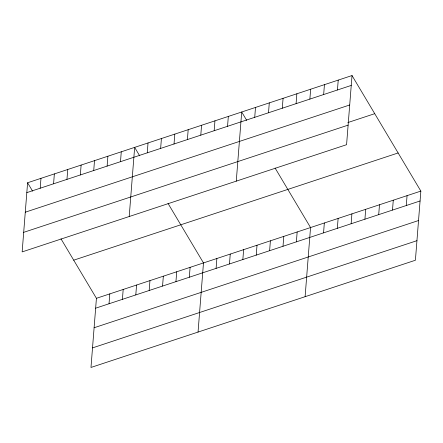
<?xml version="1.0" encoding="UTF-8"?>
<svg xmlns="http://www.w3.org/2000/svg" width="443" height="443" viewBox="0 0 443 443"><rect width="100%" height="100%" fill="white"/><g stroke="black" fill="none" stroke-linecap="round" stroke-linejoin="round"><path stroke-width="0.66" d="M27.593 182.76L22.15 251.906L346.576 144.695L352.019 75.548L27.593 182.76L32.605 191.171M40.197 188.22L40.972 178.341M53.581 183.795L54.356 173.916M66.959 179.371L67.74 169.492M80.344 174.952L81.124 165.073M93.728 170.527L94.503 160.648M60.973 238.799L96.424 298.305L90.981 367.452L415.407 260.24L420.85 191.094L352.019 75.548M107.112 166.103L107.887 156.224M109.028 303.765L109.809 293.886M120.49 161.684L121.271 151.805M122.412 299.341L123.187 289.462M129.212 216.527L134.65 147.381L139.661 155.792M135.796 294.916L136.571 285.037M147.259 152.835L148.034 142.962M149.175 290.497L149.956 280.618M160.637 148.416L161.418 138.537M162.559 286.073L163.34 276.194M174.021 143.992L174.802 134.113M175.943 281.648L176.718 271.769M187.406 139.573L188.181 129.694M189.327 277.229L190.102 267.351M200.79 135.148L201.565 125.269M198.043 332.073L203.487 262.926L168.035 203.42M214.168 130.724L214.949 120.845M216.09 268.38L216.865 258.502M227.552 126.305L228.328 116.426M229.474 263.962L230.249 254.083M236.269 181.148L241.712 112.001L246.723 120.413M242.853 259.537L243.633 249.658M254.725 117.323L255.5 107.444M256.237 255.113L257.018 245.234M268.513 112.766L269.289 102.887M269.621 250.694L270.396 240.815M282.302 108.208L283.077 98.329M283.005 246.269L283.78 236.39M296.085 103.656L296.865 93.778M296.384 241.845L297.164 231.966M309.873 99.099L310.654 89.22M305.105 296.688L310.543 227.547L275.097 168.041M323.661 94.542L324.442 84.663M323.556 232.868L324.331 222.99M337.45 89.984L338.23 80.105M337.344 228.311L338.12 218.432M351.133 223.754L351.908 213.875M364.921 219.196L365.696 209.317M378.71 214.639L379.485 204.766M392.498 210.087L393.273 200.208M406.286 205.53L407.062 195.651M26.813 192.639L351.238 85.427M25.273 212.197L349.699 104.985M347.81 122.573L374.734 113.679M23.689 232.348L348.115 125.136M73.71 260.174L398.135 152.962M96.424 298.305L420.85 191.094M95.649 308.184L420.075 200.972M94.11 327.742L418.535 220.531M92.521 347.893L416.946 240.682"/></g></svg>
